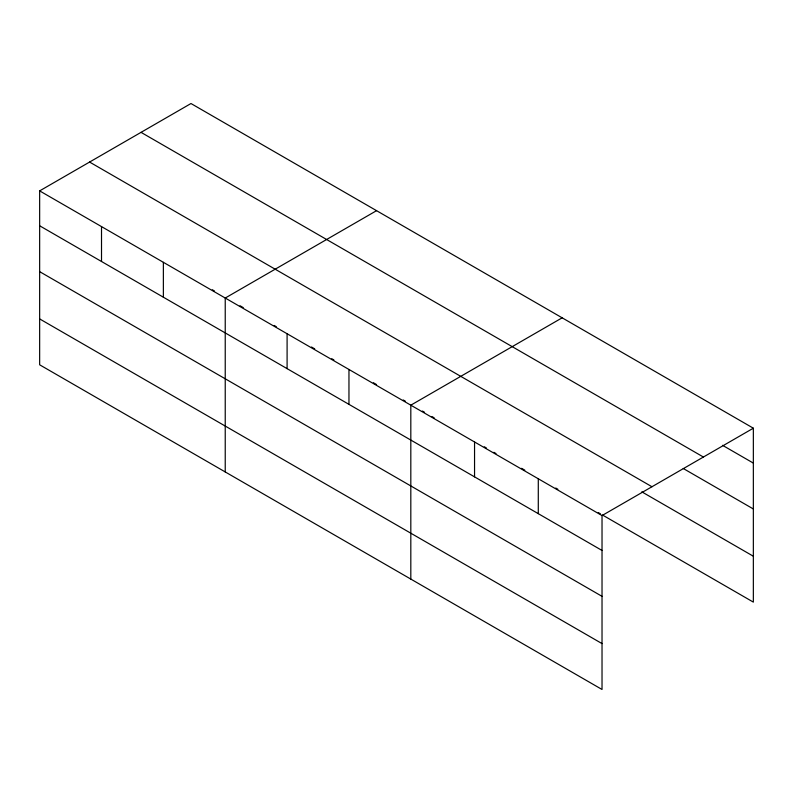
<?xml version="1.0" encoding="UTF-8"?>
<svg xmlns="http://www.w3.org/2000/svg" width="793" height="793" viewBox="0 0 793 793"><rect width="100%" height="100%" fill="white"/><g stroke="black" fill="none" stroke-linecap="round" stroke-linejoin="round"><path stroke-width="1.19" d="M602.026 596.336L602.026 515.569L39.65 190.885L39.65 364.8L602.026 689.474L602.026 596.336L39.65 271.652M602.511 515.024L753.35 602.115L753.35 428.2L190.974 103.526L39.65 190.885M376.556 210.67L225.232 298.039L225.232 471.944M562.148 317.815L410.814 405.183L410.814 579.088M602.026 515.569L753.35 428.2M722.542 445.309L753.35 463.092M141.035 132.352L703.411 457.036M683.239 468.485L753.35 508.967M89.589 162.059L651.965 486.743M641.815 491.838L753.35 556.23M212.306 289.742L214.437 290.972M240.041 305.751L243.243 307.605M274.17 325.457L276.301 326.686M311.5 347.007L314.702 348.861M331.761 358.714L333.893 359.943M373.364 382.722L376.556 384.575M403.221 399.969L405.362 401.199M422.421 411.052L424.552 412.281M432.026 416.593L434.158 417.822M484.285 446.766L486.416 447.995M493.88 452.307L496.012 453.537M521.616 468.316L524.817 470.17M555.744 488.022L557.875 489.251M598.259 512.565L600.38 513.795M39.65 225.777L602.026 550.461M39.65 318.915L602.026 643.599M538.288 478.774L538.288 513.656M474.551 441.979L474.551 476.861M348.96 369.469L348.96 404.351M287.096 333.754L287.096 368.636M163.368 262.324L163.368 297.206M101.514 226.61L101.514 261.492"/></g></svg>
